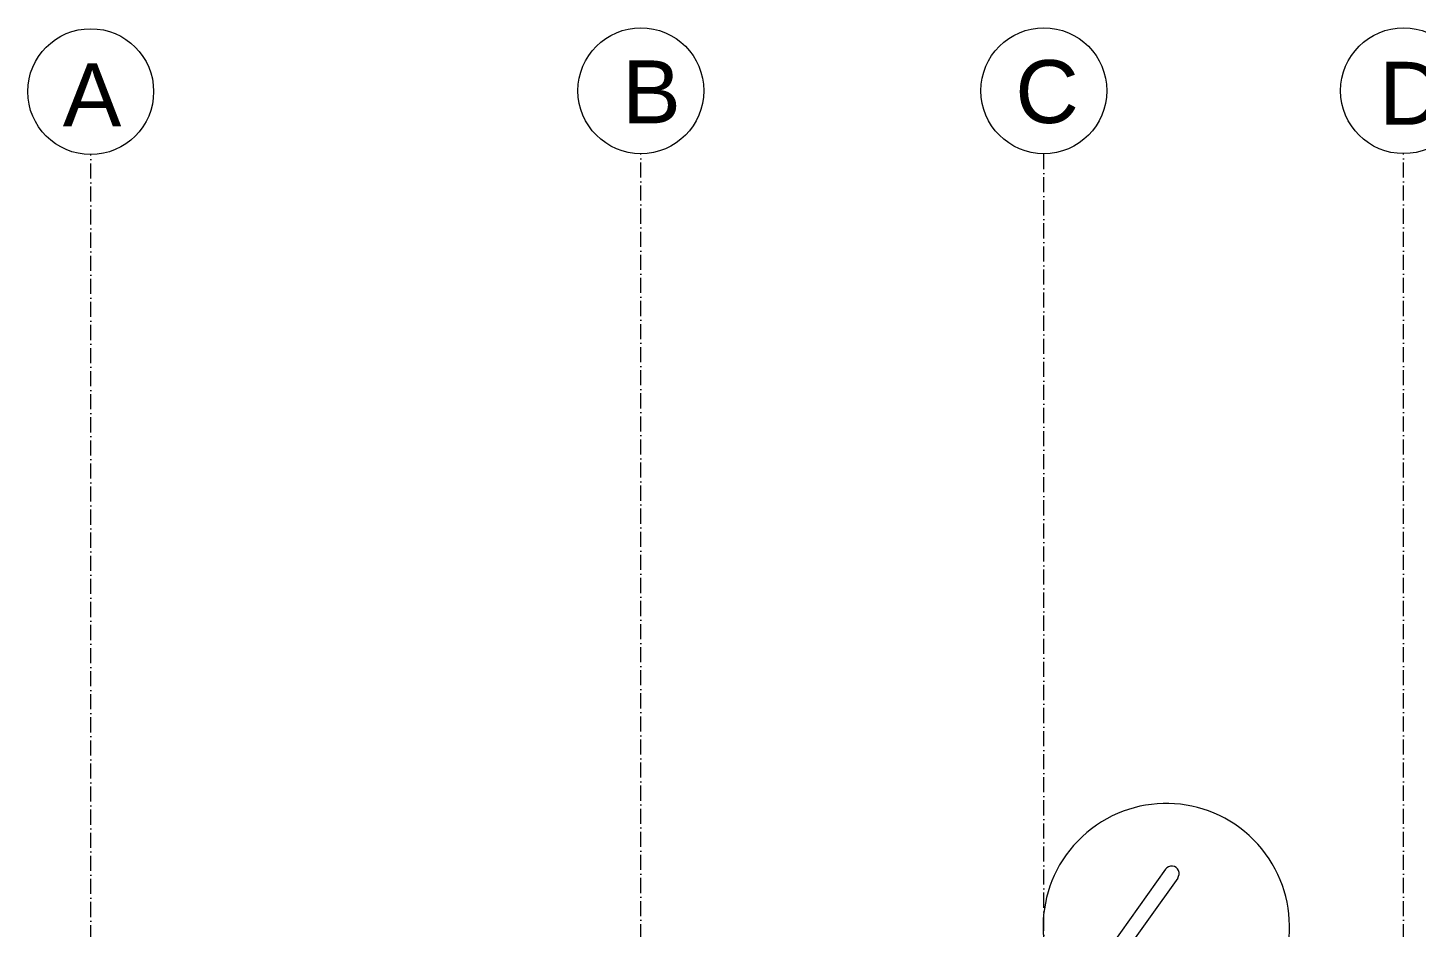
# Model space of a CAD drawing. Header units: inches. Extents: x 688 to 2880, y 906 to 1934.
# Drawn here: x 852.9 to 1183.8, y 1710.2 to 1924.5 of the extents above; entities that cross this region are included whole.
import ezdxf

# ---------------------------------------------------------------- set-up
doc = ezdxf.new("R2010")
doc.units = ezdxf.units.IN
doc.header["$MEASUREMENT"] = 0
doc.linetypes.add('ACAD_ISO10W100', pattern=[18, 12, -3, 0, -3])
doc.layers.add('ARREDI', color=8, linetype='Continuous', lineweight=18)
doc.layers.add('quote nuove', color=253, linetype='Continuous', lineweight=18)
doc.styles.get("Standard").update_dxf_attribs({"font": 'Arial.ttf'})

msp = doc.modelspace()

# ---------------------------------------------------------------- linework, layer by layer
at = {"layer": 'ARREDI'}
for p, q in [((1124.07, 1723.97), (1081.4, 1664.35)), ((1126.95, 1721.87), (1084.29, 1662.25))]:
    msp.add_line(p, q, dxfattribs=at)
for centre, radius, start, end in [((1124.21, 1710.28), 29.36, 225.5684, 218.4373), ((1125.51, 1722.93), 1.78, 323.5018, 144.7184)]:
    msp.add_arc(centre, radius, start, end, dxfattribs=at)
at = {"layer": 'quote nuove', "color": 253, "linetype": 'ACAD_ISO10W100', "lineweight": 0, "ltscale": 0.3}
for p, q in [((867.88, 1074.58), (867.88, 1894.28)), ((999, 1074.8), (999, 1894.49)), ((1095.04, 1324.3), (1095.04, 1894.49)), ((1180.77, 1074.8), (1180.77, 1894.5))]:
    msp.add_line(p, q, dxfattribs=at)
at = {"layer": 'quote nuove', "color": 253, "lineweight": 0}
for centre in [(867.88, 1909.28), (999, 1909.49), (1095.04, 1909.49), (1180.77, 1909.5)]:
    msp.add_circle(centre, 15, dxfattribs=at)

# ---------------------------------------------------------------- texts
at = {"layer": 'quote nuove', "color": 253, "lineweight": 0, "char_height": 15, "attachment_point": 1}
for s, insert in [('A', (861.22, 1915.99, -16.68)), ('B', (994.55, 1916.73)), ('C', (1088.24, 1916.79)), ('D', (1174.97, 1916.39))]:
    msp.add_mtext_dynamic_manual_height_columns(s, width=15.1923, gutter_width=12.5, heights=[0], dxfattribs=dict(at, insert=insert))

doc.saveas('drawing.dxf')
